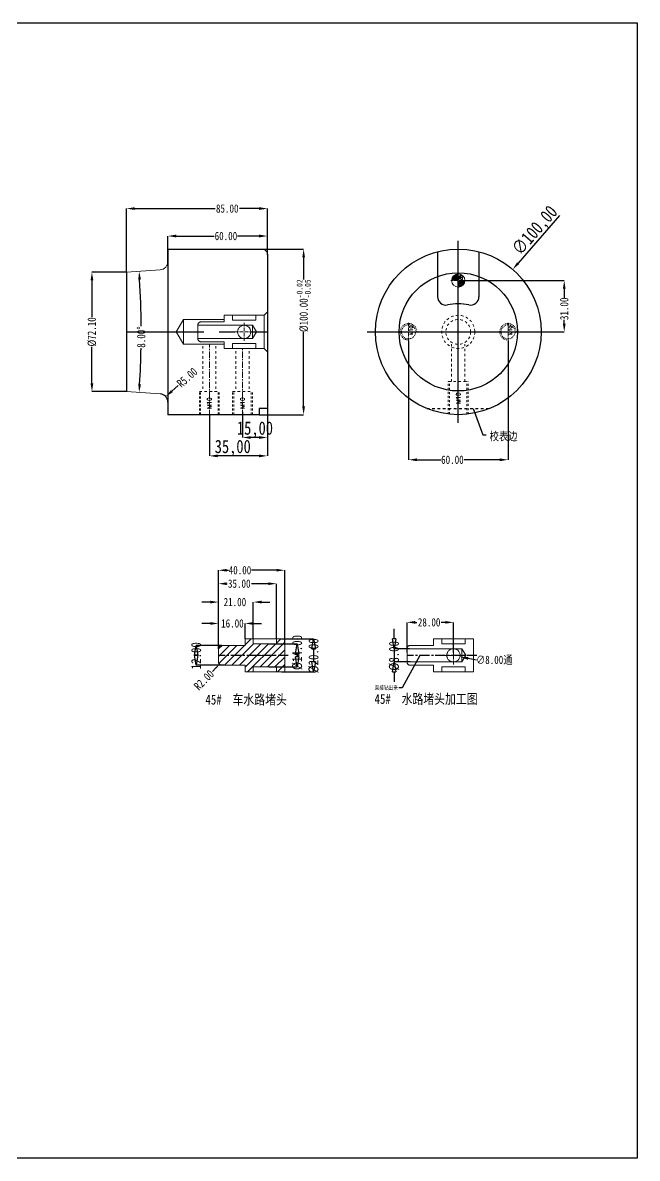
# Model space of a CAD drawing. Header units: millimetres. Extents: x 3372 to 4254, y -2880 to -2194.
# Drawn here: x 3883 to 4254, y -2880 to -2194 of the extents above; entities that cross this region are included whole.
import ezdxf
from ezdxf.enums import TextEntityAlignment as Align

# ---------------------------------------------------------------- set-up
doc = ezdxf.new("R2010")
doc.units = ezdxf.units.MM
doc.header["$LTSCALE"] = 16.335
doc.header["$PDMODE"] = 3
doc.header["$PDSIZE"] = 0.3125
for name, pattern in [('CENTER', [0.6, 0.375, -0.075, 0.075, -0.075]), ('HIDDEN', [0.2, 0.1, -0.1]), ('HIDDENX2', [0.75, 0.5, -0.25])]:
    doc.linetypes.add(name, pattern=pattern)
doc.layers.get('0').update_dxf_attribs({"linetype": 'CONTINUOUS'})
doc.layers.get('Defpoints').update_dxf_attribs({"linetype": 'CONTINUOUS'})
for name, color, linetype, lineweight in [('cool', 153, 'HIDDEN', 9), ('dim', 82, 'CONTINUOUS', 9), ('epin', 13, 'CONTINUOUS', 9), ('screw', 33, 'CONTINUOUS', 13), ('虚线', 6, 'HIDDENX2', 13)]:
    doc.layers.add(name, color=color, linetype=linetype, lineweight=lineweight)
doc.layers.add('DEFAULT_2', color=8, linetype='HIDDEN')
doc.styles.get("Standard").update_dxf_attribs({"font": 'txt', "width": 0.8})
doc.styles.add('TXT', font='txt.shx', dxfattribs={"bigfont": 'gbcbig.shx'})
doc.styles.add('TXT05', font='txt.shx', dxfattribs={"width": 0.5, "bigfont": 'gbcbig.shx'})
doc.dimstyles.new('mold', dxfattribs={"dimtxt": 8, "dimasz": 5, "dimexe": 0, "dimexo": 0, "dimgap": 0, "dimtad": 1, "dimzin": 1, "dimtxsty": 'Standard', "dimcen": 0, "dimclrd": 4, "dimclre": 4, "dimclrt": 6, "dimazin": 0, "dimtfac": 1, "dimtofl": 0, "dimtmove": 0, "dimatfit": 3, "dimfxl": 0, "dimarcsym": 0})
doc.dimstyles.get("Standard").update_dxf_attribs({"dimtxt": 0.15625, "dimasz": 0.1875, "dimexe": 0.125, "dimexo": 0.0625, "dimtad": 0, "dimtih": 1, "dimtoh": 1, "dimdsep": 46, "dimtxsty": 'Standard', "dimcen": 0.09, "dimadec": 0, "dimazin": 0, "dimtp": 0.01, "dimtm": 0.01, "dimtfac": 1, "dimtofl": 0, "dimtmove": 0, "dimatfit": 3, "dimfxl": 0, "dimtolj": 1, "dimarcsym": 0})
doc.dimstyles.new('STANDARD$0', dxfattribs={"dimscale": 2, "dimtxt": 3, "dimasz": 3, "dimexe": 1.25, "dimexo": 0.625, "dimgap": 0.5, "dimtad": 0, "dimdsep": 46, "dimlunit": 6, "dimtxsty": 'Standard', "dimblk": 'CLOSEDBLANK', "dimcen": 0, "dimclrt": 2, "dimazin": 2, "dimtfac": 2, "dimtmove": 1, "dimatfit": 3, "dimfxl": 0, "dimtolj": 1, "dimtzin": 0, "dimarcsym": 0})

# ---------------------------------------------------------------- blocks, each defined once
blk = doc.blocks.new('screw_m10_g')
at = {"layer": 'screw', "color": 1, "linetype": 'CENTER', "ltscale": 0.310989}
for p, q in [((-5.5, 0), (5.5, 0)), ((0, -5.5), (0, 5.5))]:
    blk.add_line(p, q, dxfattribs=at)
at = {"layer": 'screw', "linetype": 'HIDDEN', "ltscale": 0.310989}
blk.add_circle((0, 0), 4.25, dxfattribs=at)
at = {"layer": 'screw', "color": 92, "linetype": 'HIDDEN', "ltscale": 0.310989}
blk.add_arc((0, 0), 5, 270, 180, dxfattribs=at)
at = {"layer": 'screw', "color": 6, "style": 'TXT'}
blk.add_text('M10', height=2, dxfattribs=at).set_placement((-1.7, -2.5))
blk = doc.blocks.new('*D18')
at = {"color": 4, "linetype": 'Continuous', "lineweight": -2, "transparency": 16777216}
for p, q in [((4116.09, -2385.98), (4116.09, -2457.72)), ((4176.09, -2385.98), (4176.09, -2457.72)), ((4121.09, -2457.72), (4135.55, -2457.72)), ((4171.09, -2457.72), (4149.55, -2457.72))]:
    blk.add_line(p, q, dxfattribs=at)
at = {"color": 4, "transparency": 16777216}
for points in [[(4121.09, -2456.88), (4121.09, -2458.55), (4116.09, -2457.72)], [(4171.09, -2456.88), (4171.09, -2458.55), (4176.09, -2457.72)]]:
    blk.add_solid(points, dxfattribs=at)
at = {"layer": 'Defpoints', "color": 0, "transparency": 16777216}
for p in [(4116.09, -2385.98), (4176.09, -2385.98), (4176.09, -2457.72)]:
    blk.add_point(p, dxfattribs=at)
at = {"color": 6, "transparency": 16777216, "insert": (4142.55, -2457.72), "char_height": 5, "attachment_point": 5}
blk.add_mtext('\\A1;60.00', dxfattribs=at)
blk = doc.blocks.new('_ClosedBlank')
at = {"color": 0, "linetype": 'ByBlock', "lineweight": -2}
for p, q in [((-1, 0.17), (0, 0)), ((-1, 0.17), (-1, -0.17)), ((0, 0), (-1, -0.17))]:
    blk.add_line(p, q, dxfattribs=at)
blk = doc.blocks.new('*D19')
at = {"color": 6, "lineweight": -2, "transparency": 16777216}
for p, q in [((4003.43, -2569.8), (3987.96, -2569.8)), ((4004.67, -2581.8), (3987.96, -2581.8))]:
    blk.add_line(p, q, dxfattribs=at)
at = {"layer": 'Defpoints', "color": 0, "transparency": 16777216}
for p in [(4003.43, -2569.8), (3987.96, -2581.8), (4004.67, -2581.8)]:
    blk.add_point(p, dxfattribs=at)
at = {"color": 6, "lineweight": -2, "transparency": 16777216, "xscale": 6, "yscale": 6, "zscale": 6}
for p, rotation in [((3987.96, -2569.8), 90), ((3987.96, -2581.8), 270)]:
    blk.add_blockref('_ClosedBlank', p, dxfattribs=dict(at, rotation=rotation))
at = {"color": 4, "transparency": 16777216, "insert": (3987.96, -2576.03), "char_height": 6, "attachment_point": 5, "rotation": 90}
blk.add_mtext('\\A1;12.00', dxfattribs=at)
blk = doc.blocks.new('*D33')
at = {"color": 4, "lineweight": -2, "transparency": 16777216}
for p, q in [((3996.43, -2556.55), (3991.43, -2556.55)), ((4001.43, -2571.8), (4001.43, -2556.55)), ((4017.43, -2565.8), (4017.43, -2556.55)), ((4022.43, -2556.55), (4027.43, -2556.55))]:
    blk.add_line(p, q, dxfattribs=at)
at = {"color": 4, "transparency": 16777216}
for points in [[(3996.43, -2555.71), (3996.43, -2557.38), (4001.43, -2556.55)], [(4022.43, -2555.71), (4022.43, -2557.38), (4017.43, -2556.55)]]:
    blk.add_solid(points, dxfattribs=at)
at = {"layer": 'Defpoints', "color": 0, "transparency": 16777216}
for p in [(4017.43, -2556.55), (4017.43, -2565.8), (4001.43, -2571.8)]:
    blk.add_point(p, dxfattribs=at)
at = {"color": 6, "transparency": 16777216, "insert": (4009.82, -2556.55), "char_height": 5, "attachment_point": 5}
blk.add_mtext('\\A1;16.00', dxfattribs=at)
blk = doc.blocks.new('*D34')
at = {"color": 4, "lineweight": -2, "transparency": 16777216}
for p, q in [((3996.43, -2543.64), (3991.43, -2543.64)), ((4001.43, -2571.8), (4001.43, -2543.64)), ((4022.43, -2565.8), (4022.43, -2543.64)), ((4027.43, -2543.64), (4032.43, -2543.64))]:
    blk.add_line(p, q, dxfattribs=at)
at = {"color": 4, "transparency": 16777216}
for points in [[(3996.43, -2542.81), (3996.43, -2544.47), (4001.43, -2543.64)], [(4027.43, -2542.81), (4027.43, -2544.47), (4022.43, -2543.64)]]:
    blk.add_solid(points, dxfattribs=at)
at = {"layer": 'Defpoints', "color": 0, "transparency": 16777216}
for p in [(4022.43, -2543.64), (4022.43, -2565.8), (4001.43, -2571.8)]:
    blk.add_point(p, dxfattribs=at)
at = {"color": 6, "transparency": 16777216, "insert": (4011.33, -2543.64), "char_height": 5, "attachment_point": 5}
blk.add_mtext('\\A1;21.00', dxfattribs=at)
blk = doc.blocks.new('*D35')
at = {"color": 4, "lineweight": -2, "transparency": 16777216}
for p, q in [((4001.43, -2571.8), (4001.43, -2532.53)), ((4006.43, -2532.53), (4006.63, -2532.53)), ((4031.43, -2532.53), (4021.29, -2532.53)), ((4036.43, -2565.8), (4036.43, -2532.53))]:
    blk.add_line(p, q, dxfattribs=at)
at = {"color": 4, "transparency": 16777216}
for points in [[(4006.43, -2531.7), (4006.43, -2533.37), (4001.43, -2532.53)], [(4031.43, -2531.7), (4031.43, -2533.37), (4036.43, -2532.53)]]:
    blk.add_solid(points, dxfattribs=at)
at = {"layer": 'Defpoints', "color": 0, "transparency": 16777216}
for p in [(4036.43, -2532.53), (4036.43, -2565.8), (4001.43, -2571.8)]:
    blk.add_point(p, dxfattribs=at)
at = {"color": 6, "transparency": 16777216, "insert": (4013.96, -2532.53), "char_height": 5, "attachment_point": 5}
blk.add_mtext('\\A1;35.00', dxfattribs=at)
blk = doc.blocks.new('*D36')
at = {"color": 4, "lineweight": -2, "transparency": 16777216}
for p, q in [((4001.43, -2571.8), (4001.43, -2524.41)), ((4006.43, -2524.41), (4007.39, -2524.41)), ((4036.43, -2524.41), (4021.39, -2524.41)), ((4041.43, -2569.52), (4041.43, -2524.41))]:
    blk.add_line(p, q, dxfattribs=at)
at = {"color": 4, "transparency": 16777216}
for points in [[(4006.43, -2523.58), (4006.43, -2525.24), (4001.43, -2524.41)], [(4036.43, -2523.58), (4036.43, -2525.24), (4041.43, -2524.41)]]:
    blk.add_solid(points, dxfattribs=at)
at = {"layer": 'Defpoints', "color": 0, "transparency": 16777216}
for p in [(4041.43, -2524.41), (4041.43, -2569.52), (4001.43, -2571.8)]:
    blk.add_point(p, dxfattribs=at)
at = {"color": 6, "transparency": 16777216, "insert": (4014.39, -2524.41), "char_height": 5, "attachment_point": 5}
blk.add_mtext('\\A1;40.00', dxfattribs=at)
blk = doc.blocks.new('*D37')
at = {"color": 6, "lineweight": -2, "transparency": 16777216}
for p, q in [((4031.78, -2568.8), (4048.96, -2568.8)), ((4048.96, -2574.8), (4048.96, -2576.8)), ((4031.78, -2582.8), (4048.96, -2582.8))]:
    blk.add_line(p, q, dxfattribs=at)
at = {"layer": 'Defpoints', "color": 0, "transparency": 16777216}
for p in [(4031.78, -2568.8), (4031.78, -2582.8), (4048.96, -2582.8)]:
    blk.add_point(p, dxfattribs=at)
at = {"color": 6, "lineweight": -2, "transparency": 16777216, "xscale": 6, "yscale": 6, "zscale": 6}
for p, rotation in [((4048.96, -2568.8), 90), ((4048.96, -2582.8), 270)]:
    blk.add_blockref('_ClosedBlank', p, dxfattribs=dict(at, rotation=rotation))
at = {"color": 4, "transparency": 16777216, "insert": (4048.96, -2574.11), "char_height": 6, "attachment_point": 5, "rotation": 90}
blk.add_mtext('\\A1;%%c14.00', dxfattribs=at)
blk = doc.blocks.new('*D38')
at = {"color": 4, "lineweight": -2, "transparency": 16777216}
blk.add_line((4157.12, -2578.75), (4152, -2577.67), dxfattribs=at)
at = {"color": 4, "transparency": 16777216}
blk.add_solid([(4152.17, -2576.85), (4151.83, -2578.48), (4147.11, -2576.63)], dxfattribs=at)
at = {"layer": 'Defpoints', "color": 0, "transparency": 16777216}
for p in [(4139.28, -2574.97), (4147.11, -2576.63)]:
    blk.add_point(p, dxfattribs=at)
at = {"color": 6, "transparency": 16777216, "insert": (4167.85, -2578.75), "char_height": 5, "attachment_point": 5}
blk.add_mtext('\\A1;∅8.00{\\fSimSun|b0|i0|c134|p2;通}', dxfattribs=at)
blk = doc.blocks.new('*D39')
at = {"color": 4, "lineweight": -2, "transparency": 16777216}
for p, q in [((4115.19, -2574.08), (4115.19, -2555.88)), ((4120.19, -2555.88), (4121.17, -2555.88)), ((4138.19, -2555.88), (4135.83, -2555.88)), ((4143.19, -2574.08), (4143.19, -2555.88))]:
    blk.add_line(p, q, dxfattribs=at)
at = {"color": 4, "transparency": 16777216}
for points in [[(4120.19, -2555.05), (4120.19, -2556.71), (4115.19, -2555.88)], [(4138.19, -2555.05), (4138.19, -2556.71), (4143.19, -2555.88)]]:
    blk.add_solid(points, dxfattribs=at)
at = {"layer": 'Defpoints', "color": 0, "transparency": 16777216}
for p in [(4115.19, -2555.88), (4115.19, -2574.08), (4143.19, -2574.08)]:
    blk.add_point(p, dxfattribs=at)
at = {"color": 6, "transparency": 16777216, "insert": (4128.5, -2555.88), "char_height": 5, "attachment_point": 5}
blk.add_mtext('\\A1;28.00', dxfattribs=at)
blk = doc.blocks.new('*D20')
at = {"color": 6, "lineweight": -2, "transparency": 16777216}
for p, q in [((4107.38, -2565.8), (4107.38, -2559.8)), ((4116.59, -2571.8), (4107.38, -2571.8)), ((4107.38, -2571.8), (4107.38, -2579.8)), ((4117.02, -2579.8), (4107.38, -2579.8)), ((4107.38, -2585.8), (4107.38, -2591.8))]:
    blk.add_line(p, q, dxfattribs=at)
at = {"layer": 'Defpoints', "color": 0, "transparency": 16777216}
for p in [(4116.59, -2571.8), (4107.38, -2579.8), (4117.02, -2579.8)]:
    blk.add_point(p, dxfattribs=at)
at = {"color": 6, "lineweight": -2, "transparency": 16777216, "xscale": 6, "yscale": 6, "zscale": 6}
for p, rotation in [((4107.38, -2571.8), 270), ((4107.38, -2579.8), 90)]:
    blk.add_blockref('_ClosedBlank', p, dxfattribs=dict(at, rotation=rotation))
at = {"color": 4, "transparency": 16777216, "insert": (4107.38, -2576.12), "char_height": 6, "attachment_point": 5, "rotation": 90}
blk.add_mtext('\\A1;%%c8.00', dxfattribs=at)
blk = doc.blocks.new('*D40')
at = {"color": 6, "lineweight": -2, "transparency": 16777216}
for p, q in [((4039.49, -2565.8), (4058.84, -2565.8)), ((4058.84, -2571.8), (4058.84, -2579.8)), ((4039.49, -2585.8), (4058.84, -2585.8))]:
    blk.add_line(p, q, dxfattribs=at)
at = {"layer": 'Defpoints', "color": 0, "transparency": 16777216}
for p in [(4039.49, -2565.8), (4039.49, -2585.8), (4058.84, -2585.8)]:
    blk.add_point(p, dxfattribs=at)
at = {"color": 6, "lineweight": -2, "transparency": 16777216, "xscale": 6, "yscale": 6, "zscale": 6}
for p, rotation in [((4058.84, -2565.8), 90), ((4058.84, -2585.8), 270)]:
    blk.add_blockref('_ClosedBlank', p, dxfattribs=dict(at, rotation=rotation))
at = {"color": 4, "transparency": 16777216, "insert": (4058.84, -2576.12), "char_height": 6, "attachment_point": 5, "rotation": 90}
blk.add_mtext('\\A1;%%c20.00', dxfattribs=at)
blk = doc.blocks.new('*D41')
at = {"color": 6, "lineweight": -2, "transparency": 16777216}
blk.add_line((3997.8, -2585.48), (3999.91, -2583.35), dxfattribs=at)
at = {"color": 6, "transparency": 16777216}
blk.add_solid([(3999.55, -2583), (4000.26, -2583.7), (4002.02, -2581.22)], dxfattribs=at)
at = {"layer": 'Defpoints', "color": 0, "transparency": 16777216}
for p in [(4002.02, -2581.22), (4003.43, -2579.8)]:
    blk.add_point(p, dxfattribs=at)
at = {"color": 4, "transparency": 16777216, "insert": (3992.64, -2590.69), "char_height": 5, "attachment_point": 5, "rotation": 45.25651}
blk.add_mtext('\\A1;R2.00', dxfattribs=at)
blk = doc.blocks.new('*D25')
at = {"color": 4, "linetype": 'Continuous', "lineweight": -2, "transparency": 16777216}
for p, q in [((4150.49, -2349.48), (4210.03, -2349.48)), ((4210.03, -2354.48), (4210.03, -2359.88)), ((4210.03, -2375.48), (4210.03, -2373.21)), ((4166.24, -2380.48), (4210.03, -2380.48))]:
    blk.add_line(p, q, dxfattribs=at)
at = {"color": 4, "transparency": 16777216}
for points in [[(4209.19, -2354.48), (4210.86, -2354.48), (4210.03, -2349.48)], [(4209.19, -2375.48), (4210.86, -2375.48), (4210.03, -2380.48)]]:
    blk.add_solid(points, dxfattribs=at)
at = {"layer": 'Defpoints', "color": 0, "transparency": 16777216}
for p in [(4150.49, -2349.48), (4166.24, -2380.48), (4210.03, -2380.48)]:
    blk.add_point(p, dxfattribs=at)
at = {"color": 6, "transparency": 16777216, "insert": (4210.03, -2366.55), "char_height": 5, "attachment_point": 5, "rotation": 90}
blk.add_mtext('\\A1;31.00', dxfattribs=at)
blk = doc.blocks.new('*D68')
at = {"color": 4, "linetype": 'Continuous', "lineweight": -2, "transparency": 16777216}
for p, q in [((3970.92, -2340.7), (3970.92, -2322.61)), ((3975.92, -2322.61), (3998.92, -2322.61)), ((4025.92, -2322.61), (4012.92, -2322.61)), ((4030.92, -2333.98), (4030.92, -2322.61))]:
    blk.add_line(p, q, dxfattribs=at)
at = {"color": 4, "transparency": 16777216}
for points in [[(3975.92, -2321.77), (3975.92, -2323.44), (3970.92, -2322.61)], [(4025.92, -2321.77), (4025.92, -2323.44), (4030.92, -2322.61)]]:
    blk.add_solid(points, dxfattribs=at)
at = {"layer": 'Defpoints', "color": 0, "transparency": 16777216}
for p in [(3970.92, -2322.61), (4030.92, -2333.98), (3970.92, -2340.7)]:
    blk.add_point(p, dxfattribs=at)
at = {"color": 6, "transparency": 16777216, "insert": (4005.92, -2322.61), "char_height": 5, "attachment_point": 5}
blk.add_mtext('\\A1;60.00', dxfattribs=at)
blk = doc.blocks.new('*D69')
at = {"color": 4, "linetype": 'Continuous', "lineweight": -2, "transparency": 16777216}
for p, q in [((3945.92, -2344.43), (3945.92, -2306.03)), ((3950.92, -2306.03), (3999.38, -2306.03)), ((4025.92, -2306.03), (4014.04, -2306.03)), ((4030.92, -2333.98), (4030.92, -2306.03))]:
    blk.add_line(p, q, dxfattribs=at)
at = {"color": 4, "transparency": 16777216}
for points in [[(3950.92, -2305.2), (3950.92, -2306.86), (3945.92, -2306.03)], [(4025.92, -2305.2), (4025.92, -2306.86), (4030.92, -2306.03)]]:
    blk.add_solid(points, dxfattribs=at)
at = {"layer": 'Defpoints', "color": 0, "transparency": 16777216}
for p in [(3945.92, -2306.03), (4030.92, -2333.98), (3945.92, -2344.43)]:
    blk.add_point(p, dxfattribs=at)
at = {"color": 6, "transparency": 16777216, "insert": (4006.71, -2306.03), "char_height": 5, "attachment_point": 5}
blk.add_mtext('\\A1;85.00', dxfattribs=at)
blk = doc.blocks.new('*D70')
at = {"color": 4, "linetype": 'Continuous', "lineweight": -2, "transparency": 16777216}
for p, q in [((4028.92, -2330.48), (4052.79, -2330.48)), ((4052.79, -2335.48), (4052.79, -2348.87)), ((4052.79, -2425.48), (4052.79, -2380.47)), ((4025.92, -2430.48), (4052.79, -2430.48))]:
    blk.add_line(p, q, dxfattribs=at)
at = {"color": 4, "transparency": 16777216}
for points in [[(4051.96, -2335.48), (4053.63, -2335.48), (4052.79, -2330.48)], [(4051.96, -2425.48), (4053.63, -2425.48), (4052.79, -2430.48)]]:
    blk.add_solid(points, dxfattribs=at)
at = {"layer": 'Defpoints', "color": 0, "transparency": 16777216}
for p in [(4028.92, -2330.48), (4025.92, -2430.48), (4052.79, -2430.48)]:
    blk.add_point(p, dxfattribs=at)
at = {"color": 6, "transparency": 16777216, "insert": (4052.79, -2364.67), "char_height": 5, "attachment_point": 5, "rotation": 90}
blk.add_mtext('\\A1;%%C100.00{\\H0.7x;\\S-0.02^ -0.05;}', dxfattribs=at)
blk = doc.blocks.new('*D71')
at = {"color": 4, "linetype": 'Continuous', "lineweight": -2, "transparency": 16777216}
for p, q in [((3945.92, -2344.43), (3925.08, -2344.43)), ((3925.08, -2349.43), (3925.08, -2371.48)), ((3925.08, -2411.52), (3925.08, -2389.48)), ((3945.92, -2416.52), (3925.08, -2416.52))]:
    blk.add_line(p, q, dxfattribs=at)
at = {"color": 4, "transparency": 16777216}
for points in [[(3924.25, -2349.43), (3925.92, -2349.43), (3925.08, -2344.43)], [(3924.25, -2411.52), (3925.92, -2411.52), (3925.08, -2416.52)]]:
    blk.add_solid(points, dxfattribs=at)
at = {"layer": 'Defpoints', "color": 0, "transparency": 16777216}
for p in [(3945.92, -2344.43), (3925.08, -2416.52), (3945.92, -2416.52)]:
    blk.add_point(p, dxfattribs=at)
at = {"color": 6, "transparency": 16777216, "insert": (3925.08, -2380.48), "char_height": 5, "attachment_point": 5, "rotation": 90}
blk.add_mtext('\\A1;%%c72.10', dxfattribs=at)
blk = doc.blocks.new('*D74')
at = {"color": 4, "lineweight": -2, "transparency": 16777216}
for start, end in [(0.38605, 3.45373), (356.54627, 358.92928)]:
    blk.add_arc((3430.4, -2380.48), 524.42, start, end, dxfattribs=at)
at = {"color": 4, "transparency": 16777216}
for points in [[(3953.04, -2348.94), (3954.7, -2348.83), (3953.54, -2343.89)], [(3954.7, -2412.12), (3953.04, -2412.01), (3953.54, -2417.06)]]:
    blk.add_solid(points, dxfattribs=at)
at = {"layer": 'Defpoints', "color": 0, "transparency": 16777216}
for p in [(3945.92, -2344.43), (3966.27, -2343), (3954.68, -2368.27), (3945.92, -2416.52), (3966.27, -2417.95)]:
    blk.add_point(p, dxfattribs=at)
at = {"color": 6, "transparency": 16777216, "insert": (3954.81, -2383.61), "char_height": 5, "attachment_point": 5, "rotation": 89.65766}
blk.add_mtext('\\A1;8.00\\M+5A1E3', dxfattribs=at)
blk = doc.blocks.new('*D75')
at = {"color": 4, "lineweight": -2, "transparency": 16777216}
blk.add_line((3977.07, -2412.9), (3973.35, -2416.25), dxfattribs=at)
at = {"color": 4, "transparency": 16777216}
blk.add_solid([(3972.8, -2415.63), (3973.91, -2416.86), (3969.64, -2419.59)], dxfattribs=at)
at = {"layer": 'Defpoints', "color": 0, "transparency": 16777216}
for p in [(3969.64, -2419.59), (3965.92, -2422.94)]:
    blk.add_point(p, dxfattribs=at)
at = {"color": 6, "transparency": 16777216, "insert": (3982.52, -2408), "char_height": 5, "attachment_point": 5, "rotation": 41.98645}
blk.add_mtext('\\A1;R5.00', dxfattribs=at)
blk = doc.blocks.new('*D72')
at = {"color": 4, "lineweight": -2, "transparency": 16777216}
for p, q in [((4030.92, -2423.72), (4030.92, -2444.26)), ((4015.92, -2428.81), (4015.92, -2444.26)), ((4025.92, -2444.26), (4020.92, -2444.26))]:
    blk.add_line(p, q, dxfattribs=at)
at = {"color": 4, "transparency": 16777216}
for points in [[(4020.92, -2443.43), (4020.92, -2445.1), (4015.92, -2444.26)], [(4025.92, -2443.43), (4025.92, -2445.1), (4030.92, -2444.26)]]:
    blk.add_solid(points, dxfattribs=at)
at = {"layer": 'Defpoints', "color": 0, "transparency": 16777216}
for p in [(4030.92, -2423.72), (4015.92, -2428.81), (4015.92, -2444.26)]:
    blk.add_point(p, dxfattribs=at)
at = {"color": 6, "transparency": 16777216, "insert": (4023.42, -2439.6), "char_height": 8, "attachment_point": 5}
blk.add_mtext('15,00', dxfattribs=at)
blk = doc.blocks.new('*D73')
at = {"color": 4, "lineweight": -2, "transparency": 16777216}
for p, q in [((4030.92, -2425.43), (4030.92, -2455.37)), ((3995.92, -2430.48), (3995.92, -2455.37)), ((4025.92, -2455.37), (4000.92, -2455.37))]:
    blk.add_line(p, q, dxfattribs=at)
at = {"color": 4, "transparency": 16777216}
for points in [[(4000.92, -2454.54), (4000.92, -2456.2), (3995.92, -2455.37)], [(4025.92, -2454.54), (4025.92, -2456.2), (4030.92, -2455.37)]]:
    blk.add_solid(points, dxfattribs=at)
at = {"layer": 'Defpoints', "color": 0, "transparency": 16777216}
for p in [(4030.92, -2425.43), (3995.92, -2430.48), (3995.92, -2455.37)]:
    blk.add_point(p, dxfattribs=at)
at = {"color": 6, "transparency": 16777216, "insert": (4010.03, -2450.7), "char_height": 8, "attachment_point": 5}
blk.add_mtext('35,00', dxfattribs=at)
blk = doc.blocks.new('*D76')
at = {"color": 4, "lineweight": -2, "transparency": 16777216}
blk.add_line((4207.19, -2310.27), (4182.2, -2338.99), dxfattribs=at)
at = {"color": 4, "transparency": 16777216}
blk.add_solid([(4181.57, -2338.44), (4182.83, -2339.54), (4178.92, -2342.76)], dxfattribs=at)
at = {"layer": 'Defpoints', "color": 0, "transparency": 16777216}
for p in [(4178.92, -2342.76), (4113.26, -2418.19)]:
    blk.add_point(p, dxfattribs=at)
at = {"color": 6, "transparency": 16777216, "insert": (4192.82, -2319.68), "char_height": 8, "attachment_point": 5, "rotation": 48.96523}
blk.add_mtext('∅100,00', dxfattribs=at)
blk = doc.blocks.new('epin_ejp_8')
at = {"layer": 'epin'}
h = blk.add_hatch(dxfattribs=at)
h.set_pattern_fill('_ANSI31', color=123, scale=0.2, angle=90, style=0)
h.set_pattern_definition([(135, (-263.1036, 1313.3417), (-0.4490128, -0.4490128), [])])
h.paths.add_polyline_path([(0, 4, 0.414214), (-4, 0), (0, 0)])
h.paths.add_polyline_path([(4, 0), (0, 0), (0, -4, 0.414214)])
at = {"layer": 'epin', "color": 1, "linetype": 'CENTER', "ltscale": 0.248791}
for p, q in [((-4.4, 0), (4.4, 0)), ((0, -4.4), (0, 4.4))]:
    blk.add_line(p, q, dxfattribs=at)
at = {"layer": 'epin'}
blk.add_circle((0, 0), 4, dxfattribs=at)
at = {"layer": 'epin', "color": 6, "style": 'TXT05', "width": 0.5}
blk.add_text('%%c8', height=2.8, dxfattribs=at).set_placement((1.33, 1.8), align=Align.MIDDLE)

msp = doc.modelspace()

# ---------------------------------------------------------------- hatches: boundary and pattern name
h = msp.add_hatch()
h.set_pattern_fill('ANSI31', color=4, style=0)
h.set_pattern_definition([(45, (2579.149, -2948.0518), (-2.245064, 2.245064), [])])
h.paths.add_polyline_path([(4041.429, -2575.801), (4041.429, -2565.801), (4036.429, -2565.801), (4036.429, -2568.801), (4022.429, -2568.801), (4022.429, -2565.801), (4017.429, -2565.801), (4017.429, -2569.801), (4003.429, -2569.801, 0.4142136), (4001.429, -2571.801), (4001.429, -2575.801)])
h.paths.add_polyline_path([(4001.429, -2575.801), (4001.429, -2579.801, 0.4142136), (4003.429, -2581.801), (4017.429, -2581.801), (4017.429, -2585.801), (4022.429, -2585.801), (4022.429, -2582.801), (4036.429, -2582.801), (4036.429, -2585.801), (4041.429, -2585.801), (4041.429, -2575.801)])

# ---------------------------------------------------------------- linework, layer by layer
for p, q in [((3970.921, -2330.475), (3970.921, -2430.476)), ((3970.921, -2330.475), (4028.92, -2330.476)), ((4028.921, -2330.476), (4030.921, -2332.476)), ((4030.921, -2333.476), (4030.921, -2426.708)), ((3945.921, -2344.427), (3945.921, -2416.524)), ((4030.921, -2426.708), (4025.921, -2426.708)), ((4025.921, -2426.708), (4025.921, -2430.475)), ((4025.921, -2430.475), (3970.921, -2430.476))]:
    msp.add_line(p, q)
at = {"color": 1, "linetype": 'CENTER', "ltscale": 50.8}
for p, q in [((4146.09, -2435.476), (4146.09, -2325.476)), ((4091.09, -2380.476), (4201.09, -2380.476))]:
    msp.add_line(p, q, dxfattribs=at)
at = {"color": 3}
for p, q in [((4133.59, -2332.063), (4133.59, -2359.289)), ((4158.59, -2332.063), (4158.59, -2359.289))]:
    msp.add_line(p, q, dxfattribs=at)
at = {"lineweight": 0}
for p, q in [((3945.921, -2344.427), (3966.269, -2343.004)), ((3945.921, -2416.524), (3966.269, -2417.947))]:
    msp.add_line(p, q, dxfattribs=at)
at = {"color": 1, "linetype": 'CENTER', "ltscale": 7.62}
msp.add_line((3945.921, -2380.475), (4030.921, -2380.475), dxfattribs=at)
at = {"color": 1, "linetype": 'CENTER', "ltscale": 0.970285}
for p, q in [((4043.429, -2575.801), (4001.429, -2575.801)), ((4157.195, -2575.801), (4115.195, -2575.801))]:
    msp.add_line(p, q, dxfattribs=at)
at = {"ltscale": 0.5}
msp.add_lwpolyline([(3372.387, -2193.794), (4254.076, -2193.794), (4254.076, -2879.508), (3372.387, -2879.508)], close=True, dxfattribs=at)
for radius in [50, 35.7]:
    msp.add_circle((4146.09, -2380.476), radius)
at = {"lineweight": 0}
msp.add_arc((3965.921, -2338.016), 5, 274, 0, dxfattribs=at)
at = {"color": 3}
for centre, radius, start, end in [((4138.59, -2359.289), 5, 180, 282.373625), ((4146.09, -2393.476), 30, 77.626375, 102.373625), ((4153.59, -2359.289), 5, 257.626375, 0)]:
    msp.add_arc(centre, radius, start, end, dxfattribs=at)
at = {"ltscale": 0.5}
msp.add_arc((3965.921, -2422.935), 5, 0, 86, dxfattribs=at)
at = {"layer": 'cool', "ltscale": 0.932966}
for p, q in [((3991.921, -2414.976), (3991.921, -2387.975)), ((3999.921, -2414.976), (3999.921, -2387.975)), ((4011.921, -2414.976), (4011.921, -2390.475)), ((4019.921, -2414.976), (4019.921, -2390.475)), ((4142.09, -2410.476), (4142.09, -2387.976)), ((4150.09, -2410.476), (4150.09, -2387.976)), ((4140.09, -2410.476), (4152.09, -2410.476)), ((3989.921, -2416.476), (4001.921, -2416.476)), ((4009.921, -2416.476), (4021.921, -2416.476))]:
    msp.add_line(p, q, dxfattribs=at)
at = {"layer": 'cool', "color": 1, "linetype": 'CENTER', "ltscale": 0.621977}
for p, q in [((3995.921, -2420.476), (3995.921, -2387.975)), ((4015.921, -2420.476), (4015.921, -2390.475)), ((4146.09, -2420.476), (4146.09, -2387.976))]:
    msp.add_line(p, q, dxfattribs=at)
at = {"layer": 'cool', "ltscale": 0.932966}
for radius in [10, 7.5]:
    msp.add_circle((4146.09, -2380.476), radius, dxfattribs=at)
at = {"layer": 'DEFAULT_2', "color": 8, "linetype": 'HIDDEN'}
msp.add_line((4127.049, -2426.708), (4165.131, -2426.708), dxfattribs=at)
at = {"layer": 'screw', "color": 92, "linetype": 'HIDDEN', "ltscale": 0.746373}
for p, q in [((4140.09, -2430.114), (4140.09, -2410.476)), ((4152.09, -2430.114), (4152.09, -2410.476)), ((3989.921, -2430.475), (3989.921, -2416.476)), ((4001.921, -2430.475), (4001.921, -2416.476)), ((4009.921, -2430.475), (4009.921, -2416.476)), ((4021.921, -2430.475), (4021.921, -2416.476))]:
    msp.add_line(p, q, dxfattribs=at)
at = {"layer": 'screw', "linetype": 'HIDDEN', "ltscale": 0.746373}
for p, q in [((4140.84, -2430.199), (4140.84, -2410.476)), ((4151.34, -2430.199), (4151.34, -2410.476)), ((3990.671, -2430.475), (3990.671, -2416.476)), ((4001.171, -2430.475), (4001.171, -2416.476)), ((4010.671, -2430.475), (4010.671, -2416.476)), ((4021.171, -2430.475), (4021.171, -2416.476))]:
    msp.add_line(p, q, dxfattribs=at)
at = {"layer": 'screw', "color": 1, "linetype": 'CENTER', "ltscale": 0.466483}
for p, q in [((3995.921, -2430.475), (3995.921, -2416.476)), ((4015.921, -2430.475), (4015.921, -2416.476))]:
    msp.add_line(p, q, dxfattribs=at)
at = {"layer": '虚线', "ltscale": 10}
for p, q in [((4004.921, -2370.475), (4004.921, -2374.475)), ((4028.921, -2370.475), (4004.921, -2370.475)), ((4009.921, -2370.475), (4009.921, -2373.475)), ((4023.921, -2370.475), (4023.921, -2373.475)), ((4028.921, -2370.475), (4030.921, -2368.475)), ((4028.921, -2370.475), (4028.921, -2390.475)), ((3975.921, -2380.475), (3980.251, -2372.975)), ((4004.921, -2372.975), (3980.251, -2372.975)), ((3980.251, -2372.975), (3980.251, -2387.975)), ((3988.921, -2376.475), (4022.045, -2376.475)), ((3988.921, -2384.475), (3988.921, -2376.475)), ((4004.921, -2374.475), (3990.921, -2374.475)), ((4023.921, -2373.475), (4009.921, -2373.475)), ((4022.043, -2376.475), (4022.025, -2384.471)), ((4024.342, -2380.458), (4022.043, -2376.475)), ((3975.921, -2380.475), (3980.251, -2387.975)), ((3988.921, -2384.475), (4022.022, -2384.475)), ((4024.342, -2380.458), (4022.022, -2384.475)), ((4004.921, -2387.975), (3980.251, -2387.975)), ((4004.921, -2386.475), (3990.921, -2386.475)), ((4004.921, -2390.475), (4004.921, -2386.475)), ((4028.921, -2390.475), (4004.921, -2390.475)), ((4009.921, -2390.475), (4009.921, -2387.475)), ((4023.921, -2387.475), (4009.921, -2387.475)), ((4023.921, -2390.475), (4023.921, -2387.475)), ((4028.921, -2390.475), (4030.921, -2392.475)), ((4017.429, -2569.801), (4003.429, -2569.801)), ((4017.429, -2565.801), (4017.429, -2569.801)), ((4041.429, -2565.801), (4017.429, -2565.801)), ((4022.429, -2565.801), (4022.429, -2568.801)), ((4036.429, -2568.801), (4022.429, -2568.801)), ((4036.429, -2565.801), (4036.429, -2568.801)), ((4041.429, -2565.801), (4041.429, -2585.801)), ((4131.195, -2569.801), (4117.195, -2569.801)), ((4131.195, -2565.801), (4131.195, -2569.801)), ((4155.195, -2565.801), (4131.195, -2565.801)), ((4136.195, -2565.801), (4136.195, -2568.801)), ((4150.195, -2568.801), (4136.195, -2568.801)), ((4150.195, -2565.801), (4150.195, -2568.801)), ((4155.195, -2565.801), (4155.195, -2585.801)), ((4001.429, -2579.801), (4001.429, -2571.801)), ((4115.195, -2571.801), (4148.319, -2571.801)), ((4115.195, -2579.801), (4115.195, -2571.801)), ((4150.616, -2575.784), (4148.297, -2579.801)), ((4148.317, -2571.801), (4148.299, -2579.797)), ((4150.616, -2575.784), (4148.317, -2571.801)), ((4017.429, -2581.801), (4003.429, -2581.801)), ((4017.429, -2585.801), (4017.429, -2581.801)), ((4022.429, -2585.801), (4022.429, -2582.801)), ((4036.429, -2582.801), (4022.429, -2582.801)), ((4036.429, -2585.801), (4036.429, -2582.801)), ((4115.195, -2579.801), (4148.297, -2579.801)), ((4131.195, -2581.801), (4117.195, -2581.801)), ((4131.195, -2585.801), (4131.195, -2581.801)), ((4136.195, -2585.801), (4136.195, -2582.801)), ((4150.195, -2582.801), (4136.195, -2582.801)), ((4150.195, -2585.801), (4150.195, -2582.801)), ((4041.429, -2585.801), (4017.429, -2585.801)), ((4155.195, -2585.801), (4131.195, -2585.801))]:
    msp.add_line(p, q, dxfattribs=at)
at = {"layer": '虚线', "color": 1, "linetype": 'CENTER', "ltscale": 0.310989}
for p, q in [((4016.921, -2385.975), (4016.921, -2374.975)), ((4011.421, -2380.475), (4022.421, -2380.475)), ((4143.195, -2581.301), (4143.195, -2570.301)), ((4023.929, -2575.801), (4034.929, -2575.801)), ((4137.695, -2575.801), (4148.695, -2575.801))]:
    msp.add_line(p, q, dxfattribs=at)
at = {"layer": '虚线', "ltscale": 10}
for centre in [(4016.921, -2380.475), (4143.195, -2575.801)]:
    msp.add_circle(centre, 4, dxfattribs=at)
for centre, start, end in [((3990.921, -2376.475), 90, 180), ((3990.921, -2384.475), 180, 270), ((4003.429, -2571.801), 90, 180), ((4117.195, -2571.801), 90, 180), ((4003.429, -2579.801), 180, 270), ((4117.195, -2579.801), 180, 270)]:
    msp.add_arc(centre, 2, start, end, dxfattribs=at)

# ---------------------------------------------------------------- block references
at = {"layer": 'epin'}
msp.add_blockref('epin_ejp_8', (4146.09, -2349.476), dxfattribs=at)
at = {"layer": 'screw', "color": 4, "rotation": 90}
for p in [(4116.09, -2380.476), (4176.09, -2380.476)]:
    msp.add_blockref('screw_m10_g', p, dxfattribs=at)

# ---------------------------------------------------------------- texts
at = {"char_height": 6, "width": 71.53055, "attachment_point": 1}
for s, insert in [('{\\fSimSun|b0|i0|c134|p2;45#  车水路堵头}', (3993.567, -2599.504)), ('{\\fSimSun|b0|i0|c134|p2;45#  水路堵头加工图}', (4095.585, -2599.116))]:
    msp.add_mtext(s, dxfattribs=dict(at, insert=insert))
at = {"layer": 'dim', "color": 4, "insert": (4165.024, -2443.816), "char_height": 5, "attachment_point": 4}
msp.add_mtext('\\A1;{\\fSimSun|b0|i0|c134|p2;校表边}', dxfattribs=at)
at = {"layer": 'dim', "insert": (4109.653, -2595.483), "char_height": 2.5, "attachment_point": 6}
msp.add_mtext('\\A1;{\\fSimSun|b0|i0|c134|p2;直接钻出来}', dxfattribs=at)
at = {"layer": 'screw', "color": 6, "linetype": 'HIDDEN', "ltscale": 0.621977, "style": 'TXT'}
for p in [(3995.921, -2423.475), (4015.921, -2423.475), (4146.09, -2420.476)]:
    msp.add_text('M10', height=2.5, rotation=90, dxfattribs=at).set_placement(p, align=Align.MIDDLE)

# ---------------------------------------------------------------- dimensions: what is measured, and where the dimension line sits
for base, p1, p2, override, picture, middle in [((3945.921, -2306.029), (4030.921, -2333.976), (3945.921, -2344.427), {"dimscale": 1, "dimtxt": 5, "dimasz": 5, "dimexe": 0, "dimexo": 0, "dimgap": 0, "dimzin": 0, "dimlunit": 2, "dimclrd": 4, "dimclre": 4, "dimclrt": 6, "dimazin": 0, "dimtfac": 1, "dimtofl": 0, "dimtmove": 0, "dimfxl": 1.25, "dimtfillclr": 6, "dimarcsym": 1}, '*D69', (4006.712, -2306.029)), ((3970.921, -2322.607), (4030.921, -2333.976), (3970.921, -2340.701), {"dimscale": 1, "dimtxt": 5, "dimasz": 5, "dimexe": 0, "dimexo": 0, "dimgap": 0, "dimzin": 0, "dimlunit": 2, "dimclrd": 4, "dimclre": 4, "dimclrt": 6, "dimazin": 0, "dimtfac": 1, "dimtofl": 0, "dimtmove": 0, "dimfxl": 1.25, "dimtfillclr": 6, "dimarcsym": 1}, '*D68', (4005.921, -2322.607)), ((4041.429, -2524.409), (4001.429, -2571.801), (4041.429, -2569.523), {"dimscale": 1, "dimtxt": 5, "dimasz": 5, "dimexe": 0, "dimexo": 0, "dimgap": 0, "dimtih": 1, "dimtoh": 1, "dimzin": 0, "dimlunit": 2, "dimclrd": 4, "dimclre": 4, "dimclrt": 6, "dimazin": 0, "dimtp": 0.01, "dimtm": 0.01, "dimtfac": 1, "dimtofl": 0, "dimtmove": 0, "dimfxl": 1.25}, '*D36', (4014.394, -2524.409)), ((4036.429, -2532.533), (4001.429, -2571.801), (4036.429, -2565.801), {"dimscale": 1, "dimtxt": 5, "dimasz": 5, "dimexe": 0, "dimexo": 0, "dimgap": 0, "dimtih": 1, "dimtoh": 1, "dimzin": 0, "dimlunit": 2, "dimclrd": 4, "dimclre": 4, "dimclrt": 6, "dimazin": 0, "dimtp": 0.01, "dimtm": 0.01, "dimtfac": 1, "dimtofl": 0, "dimtmove": 0, "dimfxl": 1.25}, '*D35', (4013.959, -2532.533)), ((4022.429, -2543.64), (4001.429, -2571.801), (4022.429, -2565.801), {"dimscale": 1, "dimtxt": 5, "dimasz": 5, "dimexe": 0, "dimexo": 0, "dimgap": 0, "dimtih": 1, "dimtoh": 1, "dimzin": 0, "dimlunit": 2, "dimclrd": 4, "dimclre": 4, "dimclrt": 6, "dimazin": 0, "dimtp": 0.01, "dimtm": 0.01, "dimtfac": 1, "dimtofl": 0, "dimtmove": 0, "dimfxl": 1.25}, '*D34', (4011.333, -2543.64)), ((4017.429, -2556.547), (4001.429, -2571.801), (4017.429, -2565.801), {"dimscale": 1, "dimtxt": 5, "dimasz": 5, "dimexe": 0, "dimexo": 0, "dimgap": 0, "dimtih": 1, "dimtoh": 1, "dimzin": 0, "dimlunit": 2, "dimclrd": 4, "dimclre": 4, "dimclrt": 6, "dimazin": 0, "dimtp": 0.01, "dimtm": 0.01, "dimtfac": 1, "dimtofl": 0, "dimtmove": 0, "dimfxl": 1.25}, '*D33', (4009.815, -2556.547)), ((4115.195, -2555.881), (4143.195, -2574.083), (4115.195, -2574.083), {"dimscale": 1, "dimtxt": 5, "dimasz": 5, "dimexe": 0, "dimexo": 0, "dimgap": 0, "dimtih": 1, "dimtoh": 1, "dimzin": 0, "dimlunit": 2, "dimclrd": 4, "dimclre": 4, "dimclrt": 6, "dimazin": 0, "dimtp": 0.01, "dimtm": 0.01, "dimtfac": 1, "dimtofl": 0, "dimtmove": 0, "dimfxl": 1.25}, '*D39', (4128.501, -2555.881))]:
    dim = msp.add_linear_dim(base=base, p1=p1, p2=p2, dimstyle='STANDARD$0', override=override)
    dim.commit()
    dim.dimension.update_dxf_attribs({"geometry": picture, "text_midpoint": middle, "dimtype": 160})
dim = msp.add_diameter_dim_2p(p1=(4113.264, -2418.191), p2=(4178.916, -2342.76), dimstyle='mold')
dim.commit()
dim.dimension.update_dxf_attribs({"geometry": '*D76', "text_midpoint": (4192.815, -2319.682)})
for base, p1, p2, text, override, picture, middle in [((4052.794, -2430.475), (4028.921, -2330.476), (4025.921, -2430.475), '%%C<>{\\H0.7x;\\S-0.02^ -0.05;}', {"dimscale": 1, "dimtxt": 5, "dimasz": 5, "dimexe": 0, "dimexo": 0, "dimgap": 0, "dimzin": 0, "dimlunit": 2, "dimclrd": 4, "dimclre": 4, "dimclrt": 6, "dimazin": 0, "dimtfac": 1, "dimtofl": 0, "dimtmove": 0, "dimfxl": 1.25, "dimtfillclr": 6, "dimarcsym": 1}, '*D70', (4052.794, -2364.666)), ((3925.084, -2416.524), (3945.921, -2344.427), (3945.921, -2416.524), '%%c<>', {"dimscale": 1, "dimtxt": 5, "dimasz": 5, "dimexe": 0, "dimexo": 0, "dimgap": 0, "dimzin": 0, "dimlunit": 2, "dimclrd": 4, "dimclre": 4, "dimclrt": 6, "dimazin": 0, "dimtfac": 1, "dimtofl": 0, "dimtmove": 0, "dimfxl": 1.25, "dimtfillclr": 6, "dimarcsym": 1}, '*D71', (3925.084, -2380.475)), ((4048.964, -2582.801), (4031.783, -2568.801), (4031.783, -2582.801), '%%c<>', {"dimexe": 0, "dimexo": 0, "dimgap": 0, "dimzin": 0, "dimclrd": 6, "dimclre": 6, "dimclrt": 4}, '*D37', (4048.964, -2574.111)), ((4058.842, -2585.801), (4039.492, -2565.801), (4039.492, -2585.801), '%%c<>', {"dimexe": 0, "dimexo": 0, "dimgap": 0, "dimzin": 0, "dimclrd": 6, "dimclre": 6, "dimclrt": 4}, '*D40', (4058.842, -2576.121)), ((4107.378, -2579.801), (4116.592, -2571.801), (4117.016, -2579.801), '%%c<>', {"dimtxt": 3, "dimexe": 0, "dimexo": 0, "dimgap": 0, "dimzin": 0, "dimclrd": 6, "dimclre": 6, "dimclrt": 4}, '*D20', (4107.378, -2576.117))]:
    dim = msp.add_linear_dim(base=base, p1=p1, p2=p2, angle=90, text=text, dimstyle='STANDARD$0', override=override)
    dim.commit()
    dim.dimension.update_dxf_attribs({"geometry": picture, "text_midpoint": middle, "dimtype": 160})
dim = msp.add_angular_dim_2l(base=(3954.68, -2368.273), line1=((3945.921, -2416.524), (3966.269, -2417.947)), line2=((3945.921, -2344.427), (3966.269, -2343.004)), dimstyle='Standard', override={"dimtxt": 5, "dimasz": 5, "dimexe": 0, "dimexo": 0, "dimgap": 0, "dimtih": 0, "dimtoh": 0, "dimzin": 0, "dimcen": 0, "dimclrd": 4, "dimclre": 4, "dimclrt": 6, "dimadec": 2, "dimtp": 0, "dimtm": 0, "dimtzin": 0})
dim.commit()
dim.dimension.update_dxf_attribs({"geometry": '*D74', "text_midpoint": (3954.813, -2383.609), "dimtype": 162})
for base, p1, p2, angle, override, picture, middle in [((4210.027, -2380.476), (4150.49, -2349.476), (4166.239, -2380.476), 90, {"dimscale": 1, "dimtxt": 5, "dimasz": 5, "dimexe": 0, "dimexo": 0, "dimgap": 0, "dimzin": 0, "dimlunit": 2, "dimclrd": 4, "dimclre": 4, "dimclrt": 6, "dimazin": 0, "dimtfac": 1, "dimtofl": 0, "dimtmove": 0, "dimfxl": 1.25, "dimtfillclr": 6, "dimarcsym": 1}, '*D25', (4210.027, -2366.546)), ((4176.09, -2457.716), (4116.09, -2385.976), (4176.09, -2385.976), 180, {"dimscale": 1, "dimtxt": 5, "dimasz": 5, "dimexe": 0, "dimexo": 0, "dimgap": 0, "dimzin": 0, "dimlunit": 2, "dimclrd": 4, "dimclre": 4, "dimclrt": 6, "dimazin": 0, "dimtfac": 1, "dimtofl": 0, "dimtmove": 0, "dimfxl": 1.25, "dimtfillclr": 6, "dimarcsym": 1}, '*D18', (4142.552, -2457.716)), ((3987.962, -2581.801), (4003.429, -2569.801), (4004.673, -2581.801), 90, {"dimexe": 0, "dimexo": 0, "dimgap": 0, "dimzin": 0, "dimclrd": 6, "dimclre": 6, "dimclrt": 4}, '*D19', (3987.962, -2576.033))]:
    dim = msp.add_linear_dim(base=base, p1=p1, p2=p2, angle=angle, dimstyle='STANDARD$0', override=override)
    dim.commit()
    dim.dimension.update_dxf_attribs({"geometry": picture, "text_midpoint": middle, "dimtype": 160})
for center, mpoint, override, picture, middle in [((3965.921, -2422.935), (3969.637, -2419.59), {"dimtxt": 5, "dimasz": 5, "dimexe": 0, "dimexo": 0, "dimgap": 0, "dimtih": 0, "dimtoh": 0, "dimzin": 0, "dimcen": 0, "dimclrd": 4, "dimclre": 4, "dimclrt": 6, "dimadec": 2, "dimtp": 0, "dimtm": 0, "dimtzin": 0}, '*D75', (3982.521, -2407.995)), ((4003.429, -2579.801), (4002.021, -2581.222), {"dimtxt": 5, "dimasz": 3, "dimexe": 0, "dimexo": 0, "dimgap": 0, "dimtih": 0, "dimtoh": 0, "dimzin": 0, "dimcen": 0, "dimclrd": 6, "dimclre": 6, "dimclrt": 4, "dimadec": 2, "dimtp": 0, "dimtm": 0, "dimtzin": 0}, '*D41', (3992.636, -2590.692))]:
    dim = msp.add_radius_dim(center=center, mpoint=mpoint, dimstyle='Standard', override=override)
    dim.commit()
    dim.dimension.update_dxf_attribs({"geometry": picture, "text_midpoint": middle})
for base, p1, p2, picture, middle in [((3995.921, -2455.37), (4030.921, -2425.431), (3995.921, -2430.475), '*D73', (4010.026, -2455.37)), ((4015.921, -2444.263), (4030.921, -2423.721), (4015.921, -2428.811), '*D72', (4023.421, -2444.263))]:
    dim = msp.add_linear_dim(base=base, p1=p1, p2=p2, dimstyle='mold')
    dim.commit()
    dim.dimension.update_dxf_attribs({"geometry": picture, "text_midpoint": middle, "dimtype": 160})
dim = msp.add_diameter_dim_2p(p1=(4139.282, -2574.972), p2=(4147.108, -2576.631), text='<>{\\fSimSun|b0|i0|c134|p2;通}', dimstyle='Standard', override={"dimtxt": 5, "dimasz": 5, "dimexe": 0, "dimexo": 0, "dimgap": 0, "dimzin": 0, "dimcen": 0, "dimclrd": 4, "dimclre": 4, "dimclrt": 6, "dimadec": 2, "dimfxl": 1.25, "dimtzin": 0})
dim.commit()
dim.dimension.update_dxf_attribs({"geometry": '*D38', "text_midpoint": (4157.119, -2578.754), "dimtype": 163})

# ---------------------------------------------------------------- leaders
at = {"layer": 'dim', "annotation_type": 0, "has_hookline": 1}
for points, override, hookline_direction, text_width in [([(4154.998, -2426.81), (4160.877, -2442.696), (4162.877, -2442.696)], {"dimtxt": 2.5, "dimasz": 2, "dimexe": 0, "dimexo": 0, "dimgap": 0, "dimtih": 0, "dimtoh": 0, "dimzin": 0, "dimcen": 0, "dimclrd": 6, "dimclre": 6, "dimclrt": 4, "dimadec": 2, "dimtp": 0, "dimtm": 0, "dimtzin": 0}, 0, 16.622), ([(4122.95, -2575.801), (4112.152, -2595.483), (4110.152, -2595.483)], {"dimtxt": 2.5, "dimasz": 2, "dimexe": 0, "dimexo": 0, "dimgap": 0.49975, "dimtad": 0, "dimzin": 0, "dimcen": 2.673, "dimadec": 2, "dimtol": 0, "dimtzin": 0}, 1, 13.967)]:
    msp.add_leader(points, dimstyle='Standard', override=override, dxfattribs=dict(at, hookline_direction=hookline_direction, text_width=text_width))

doc.saveas('drawing.dxf')
